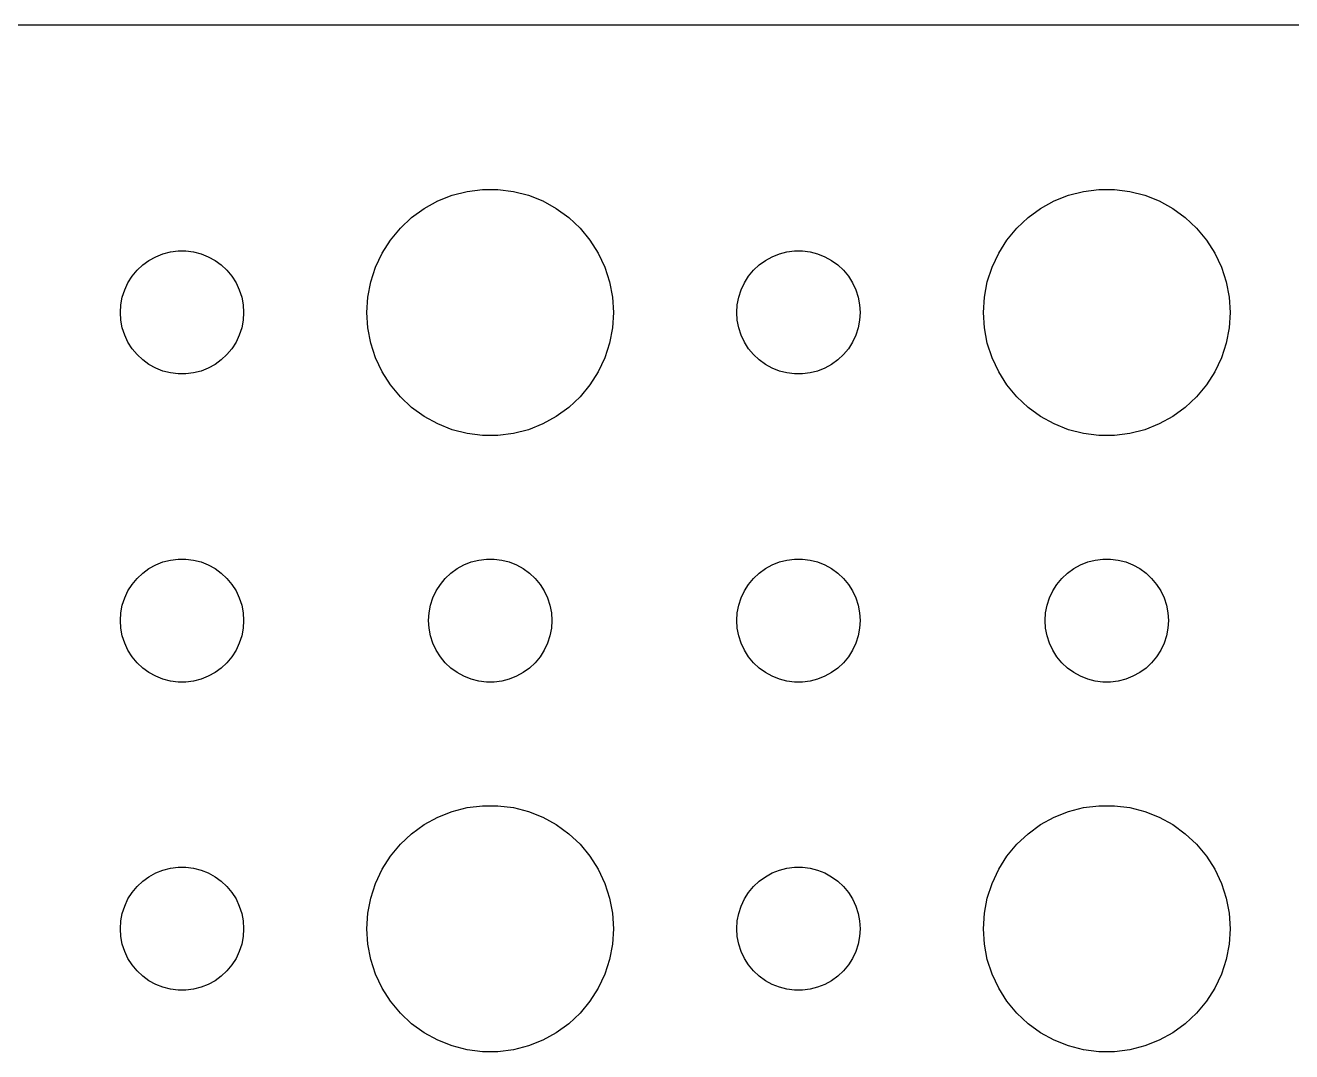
# Model space of a CAD drawing. Header units: metres. Extents: x -134 to 134, y 518 to 1078.
# Drawn here: x -33.81 to -3, y 939.01 to 963.99 of the extents above; entities that cross this region are included whole.
import ezdxf

# ---------------------------------------------------------------- set-up
doc = ezdxf.new("R2010")
doc.units = ezdxf.units.M

msp = doc.modelspace()

# ---------------------------------------------------------------- linework, layer by layer
for p, q in [((129.814, 963.99), (-129.814, 963.99)), ((-23.7773, 959.714), (-23.427, 959.853)), ((-23.427, 959.853), (-23.0621, 959.947)), ((-23.0621, 959.947), (-22.6884, 959.994)), ((-22.6884, 959.994), (-22.3116, 959.994)), ((-22.3116, 959.994), (-21.9379, 959.947)), ((-21.9379, 959.947), (-21.5729, 959.853)), ((-21.5729, 959.853), (-21.2227, 959.714)), ((-8.77733, 959.714), (-8.42705, 959.853)), ((-8.42705, 959.853), (-8.06213, 959.947)), ((-8.06213, 959.947), (-7.68837, 959.994)), ((-7.68837, 959.994), (-7.31161, 959.994)), ((-7.31161, 959.994), (-6.93785, 959.947)), ((-6.93785, 959.947), (-6.57294, 959.853)), ((-6.57294, 959.853), (-6.22266, 959.714)), ((-24.4123, 959.312), (-24.1075, 959.533)), ((-24.1075, 959.533), (-23.7773, 959.714)), ((-21.2227, 959.714), (-20.8925, 959.533)), ((-20.8925, 959.533), (-20.5877, 959.312)), ((-9.41226, 959.312), (-9.10747, 959.533)), ((-9.10747, 959.533), (-8.77733, 959.714)), ((-6.22266, 959.714), (-5.89252, 959.533)), ((-5.89252, 959.533), (-5.58772, 959.312)), ((-24.6869, 959.054), (-24.4123, 959.312)), ((-20.5877, 959.312), (-20.3131, 959.054)), ((-9.6869, 959.054), (-9.41226, 959.312)), ((-5.58772, 959.312), (-5.31308, 959.054)), ((-24.927, 958.763), (-24.6869, 959.054)), ((-20.3131, 959.054), (-20.0729, 958.763)), ((-9.92705, 958.763), (-9.6869, 959.054)), ((-5.31308, 959.054), (-5.07294, 958.763)), ((-25.1289, 958.445), (-24.927, 958.763)), ((-20.0729, 958.763), (-19.8711, 958.445)), ((-10.1289, 958.445), (-9.92705, 958.763)), ((-5.07294, 958.763), (-4.87108, 958.445)), ((-30.9561, 958.156), (-30.8037, 958.266)), ((-30.8037, 958.266), (-30.6387, 958.357)), ((-30.6387, 958.357), (-30.4635, 958.427)), ((-30.4635, 958.427), (-30.2811, 958.473)), ((-30.2811, 958.473), (-30.0942, 958.497)), ((-30.0942, 958.497), (-29.9058, 958.497)), ((-29.9058, 958.497), (-29.7189, 958.473)), ((-29.7189, 958.473), (-29.5365, 958.427)), ((-29.5365, 958.427), (-29.3613, 958.357)), ((-29.3613, 958.357), (-29.1963, 958.266)), ((-29.1963, 958.266), (-29.0439, 958.156)), ((-25.2893, 958.104), (-25.1289, 958.445)), ((-19.8711, 958.445), (-19.7107, 958.104)), ((-15.9561, 958.156), (-15.8037, 958.266)), ((-15.8037, 958.266), (-15.6387, 958.357)), ((-15.6387, 958.357), (-15.4635, 958.427)), ((-15.4635, 958.427), (-15.2811, 958.473)), ((-15.2811, 958.473), (-15.0942, 958.497)), ((-15.0942, 958.497), (-14.9058, 958.497)), ((-14.9058, 958.497), (-14.7189, 958.473)), ((-14.7189, 958.473), (-14.5365, 958.427)), ((-14.5365, 958.427), (-14.3613, 958.357)), ((-14.3613, 958.357), (-14.1963, 958.266)), ((-14.1963, 958.266), (-14.0439, 958.156)), ((-10.2893, 958.104), (-10.1289, 958.445)), ((-4.87108, 958.445), (-4.71066, 958.104)), ((-31.2135, 957.882), (-31.0934, 958.027)), ((-31.0934, 958.027), (-30.9561, 958.156)), ((-29.0439, 958.156), (-28.9065, 958.027)), ((-28.9065, 958.027), (-28.7865, 957.882)), ((-25.4057, 957.746), (-25.2893, 958.104)), ((-19.7107, 958.104), (-19.5942, 957.746)), ((-16.2135, 957.882), (-16.0934, 958.027)), ((-16.0934, 958.027), (-15.9561, 958.156)), ((-14.0439, 958.156), (-13.9065, 958.027)), ((-13.9065, 958.027), (-13.7865, 957.882)), ((-10.4057, 957.746), (-10.2893, 958.104)), ((-4.71066, 958.104), (-4.59424, 957.746)), ((-31.3947, 957.552), (-31.3145, 957.723)), ((-31.3145, 957.723), (-31.2135, 957.882)), ((-28.7865, 957.882), (-28.6855, 957.723)), ((-28.6855, 957.723), (-28.6053, 957.552)), ((-25.4763, 957.376), (-25.4057, 957.746)), ((-19.5942, 957.746), (-19.5237, 957.376)), ((-16.3947, 957.552), (-16.3145, 957.723)), ((-16.3145, 957.723), (-16.2135, 957.882)), ((-13.7865, 957.882), (-13.6855, 957.723)), ((-13.6855, 957.723), (-13.6053, 957.552)), ((-10.4763, 957.376), (-10.4057, 957.746)), ((-4.59424, 957.746), (-4.52365, 957.376)), ((-31.4882, 957.188), (-31.4529, 957.373)), ((-31.4529, 957.373), (-31.3947, 957.552)), ((-28.6053, 957.552), (-28.5471, 957.373)), ((-28.5471, 957.373), (-28.5118, 957.188)), ((-25.5, 957), (-25.4763, 957.376)), ((-19.5237, 957.376), (-19.5, 957)), ((-16.4882, 957.188), (-16.4529, 957.373)), ((-16.4529, 957.373), (-16.3947, 957.552)), ((-13.6053, 957.552), (-13.5471, 957.373)), ((-13.5471, 957.373), (-13.5118, 957.188)), ((-10.5, 957), (-10.4763, 957.376)), ((-4.52365, 957.376), (-4.5, 957)), ((-31.5, 957), (-31.4882, 957.188)), ((-28.5118, 957.188), (-28.5, 957)), ((-16.5, 957), (-16.4882, 957.188)), ((-13.5118, 957.188), (-13.5, 957)), ((-31.4882, 956.812), (-31.5, 957)), ((-31.4529, 956.627), (-31.4882, 956.812)), ((-28.5118, 956.812), (-28.5471, 956.627)), ((-28.5, 957), (-28.5118, 956.812)), ((-25.4763, 956.624), (-25.5, 957)), ((-19.5, 957), (-19.5237, 956.624)), ((-16.4882, 956.812), (-16.5, 957)), ((-16.4529, 956.627), (-16.4882, 956.812)), ((-13.5118, 956.812), (-13.5471, 956.627)), ((-13.5, 957), (-13.5118, 956.812)), ((-10.4763, 956.624), (-10.5, 957)), ((-4.5, 957), (-4.52365, 956.624)), ((-31.3947, 956.448), (-31.4529, 956.627)), ((-31.3145, 956.277), (-31.3947, 956.448)), ((-28.6053, 956.448), (-28.6855, 956.277)), ((-28.5471, 956.627), (-28.6053, 956.448)), ((-25.4057, 956.254), (-25.4763, 956.624)), ((-19.5237, 956.624), (-19.5942, 956.254)), ((-16.3947, 956.448), (-16.4529, 956.627)), ((-16.3145, 956.277), (-16.3947, 956.448)), ((-13.6053, 956.448), (-13.6855, 956.277)), ((-13.5471, 956.627), (-13.6053, 956.448)), ((-10.4057, 956.254), (-10.4763, 956.624)), ((-4.52365, 956.624), (-4.59424, 956.254)), ((-31.2135, 956.118), (-31.3145, 956.277)), ((-31.0934, 955.973), (-31.2135, 956.118)), ((-28.7865, 956.118), (-28.9065, 955.973)), ((-28.6855, 956.277), (-28.7865, 956.118)), ((-25.2893, 955.896), (-25.4057, 956.254)), ((-19.5942, 956.254), (-19.7107, 955.896)), ((-16.2135, 956.118), (-16.3145, 956.277)), ((-16.0934, 955.973), (-16.2135, 956.118)), ((-13.7865, 956.118), (-13.9065, 955.973)), ((-13.6855, 956.277), (-13.7865, 956.118)), ((-10.2893, 955.896), (-10.4057, 956.254)), ((-4.59424, 956.254), (-4.71066, 955.896)), ((-30.9561, 955.844), (-31.0934, 955.973)), ((-30.8037, 955.734), (-30.9561, 955.844)), ((-29.0439, 955.844), (-29.1963, 955.734)), ((-28.9065, 955.973), (-29.0439, 955.844)), ((-25.1289, 955.555), (-25.2893, 955.896)), ((-19.7107, 955.896), (-19.8711, 955.555)), ((-15.9561, 955.844), (-16.0934, 955.973)), ((-15.8037, 955.734), (-15.9561, 955.844)), ((-14.0439, 955.844), (-14.1963, 955.734)), ((-13.9065, 955.973), (-14.0439, 955.844)), ((-10.1289, 955.555), (-10.2893, 955.896)), ((-4.71066, 955.896), (-4.87108, 955.555)), ((-30.6387, 955.643), (-30.8037, 955.734)), ((-30.4635, 955.573), (-30.6387, 955.643)), ((-30.2811, 955.527), (-30.4635, 955.573)), ((-30.0942, 955.503), (-30.2811, 955.527)), ((-29.9058, 955.503), (-30.0942, 955.503)), ((-29.7189, 955.527), (-29.9058, 955.503)), ((-29.5365, 955.573), (-29.7189, 955.527)), ((-29.3613, 955.643), (-29.5365, 955.573)), ((-29.1963, 955.734), (-29.3613, 955.643)), ((-24.927, 955.237), (-25.1289, 955.555)), ((-19.8711, 955.555), (-20.0729, 955.237)), ((-15.6387, 955.643), (-15.8037, 955.734)), ((-15.4635, 955.573), (-15.6387, 955.643)), ((-15.2811, 955.527), (-15.4635, 955.573)), ((-15.0942, 955.503), (-15.2811, 955.527)), ((-14.9058, 955.503), (-15.0942, 955.503)), ((-14.7189, 955.527), (-14.9058, 955.503)), ((-14.5365, 955.573), (-14.7189, 955.527)), ((-14.3613, 955.643), (-14.5365, 955.573)), ((-14.1963, 955.734), (-14.3613, 955.643)), ((-9.92705, 955.237), (-10.1289, 955.555)), ((-4.87108, 955.555), (-5.07294, 955.237)), ((-24.6869, 954.946), (-24.927, 955.237)), ((-20.0729, 955.237), (-20.3131, 954.946)), ((-9.6869, 954.946), (-9.92705, 955.237)), ((-5.07294, 955.237), (-5.31308, 954.946)), ((-24.4123, 954.688), (-24.6869, 954.946)), ((-20.3131, 954.946), (-20.5877, 954.688)), ((-9.41226, 954.688), (-9.6869, 954.946)), ((-5.31308, 954.946), (-5.58772, 954.688)), ((-24.1075, 954.467), (-24.4123, 954.688)), ((-20.5877, 954.688), (-20.8925, 954.467)), ((-9.10747, 954.467), (-9.41226, 954.688)), ((-5.58772, 954.688), (-5.89252, 954.467)), ((-23.7773, 954.286), (-24.1075, 954.467)), ((-23.427, 954.147), (-23.7773, 954.286)), ((-21.2227, 954.286), (-21.5729, 954.147)), ((-20.8925, 954.467), (-21.2227, 954.286)), ((-8.77733, 954.286), (-9.10747, 954.467)), ((-8.42705, 954.147), (-8.77733, 954.286)), ((-6.22266, 954.286), (-6.57294, 954.147)), ((-5.89252, 954.467), (-6.22266, 954.286)), ((-23.0621, 954.053), (-23.427, 954.147)), ((-22.6884, 954.006), (-23.0621, 954.053)), ((-22.3116, 954.006), (-22.6884, 954.006)), ((-21.9379, 954.053), (-22.3116, 954.006)), ((-21.5729, 954.147), (-21.9379, 954.053)), ((-8.06213, 954.053), (-8.42705, 954.147)), ((-7.68837, 954.006), (-8.06213, 954.053)), ((-7.31161, 954.006), (-7.68837, 954.006)), ((-6.93785, 954.053), (-7.31161, 954.006)), ((-6.57294, 954.147), (-6.93785, 954.053)), ((-30.8037, 950.766), (-30.6387, 950.857)), ((-30.6387, 950.857), (-30.4635, 950.927)), ((-30.4635, 950.927), (-30.2811, 950.973)), ((-30.2811, 950.973), (-30.0942, 950.997)), ((-30.0942, 950.997), (-29.9058, 950.997)), ((-29.9058, 950.997), (-29.7189, 950.973)), ((-29.7189, 950.973), (-29.5365, 950.927)), ((-29.5365, 950.927), (-29.3613, 950.857)), ((-29.3613, 950.857), (-29.1963, 950.766)), ((-23.3037, 950.766), (-23.1387, 950.857)), ((-23.1387, 950.857), (-22.9635, 950.927)), ((-22.9635, 950.927), (-22.7811, 950.973)), ((-22.7811, 950.973), (-22.5942, 950.997)), ((-22.5942, 950.997), (-22.4058, 950.997)), ((-22.4058, 950.997), (-22.2189, 950.973)), ((-22.2189, 950.973), (-22.0365, 950.927)), ((-22.0365, 950.927), (-21.8613, 950.857)), ((-21.8613, 950.857), (-21.6963, 950.766)), ((-15.8037, 950.766), (-15.6387, 950.857)), ((-15.6387, 950.857), (-15.4635, 950.927)), ((-15.4635, 950.927), (-15.2811, 950.973)), ((-15.2811, 950.973), (-15.0942, 950.997)), ((-15.0942, 950.997), (-14.9058, 950.997)), ((-14.9058, 950.997), (-14.7189, 950.973)), ((-14.7189, 950.973), (-14.5365, 950.927)), ((-14.5365, 950.927), (-14.3613, 950.857)), ((-14.3613, 950.857), (-14.1963, 950.766)), ((-8.30373, 950.766), (-8.13866, 950.857)), ((-8.13866, 950.857), (-7.96352, 950.927)), ((-7.96352, 950.927), (-7.78107, 950.973)), ((-7.78107, 950.973), (-7.59418, 950.997)), ((-7.59418, 950.997), (-7.40581, 950.997)), ((-7.40581, 950.997), (-7.21892, 950.973)), ((-7.21892, 950.973), (-7.03647, 950.927)), ((-7.03647, 950.927), (-6.86133, 950.857)), ((-6.86133, 950.857), (-6.69626, 950.766)), ((-31.0934, 950.527), (-30.9561, 950.656)), ((-30.9561, 950.656), (-30.8037, 950.766)), ((-29.1963, 950.766), (-29.0439, 950.656)), ((-29.0439, 950.656), (-28.9065, 950.527)), ((-23.5934, 950.527), (-23.4561, 950.656)), ((-23.4561, 950.656), (-23.3037, 950.766)), ((-21.6963, 950.766), (-21.5439, 950.656)), ((-21.5439, 950.656), (-21.4065, 950.527)), ((-16.0934, 950.527), (-15.9561, 950.656)), ((-15.9561, 950.656), (-15.8037, 950.766)), ((-14.1963, 950.766), (-14.0439, 950.656)), ((-14.0439, 950.656), (-13.9065, 950.527)), ((-8.59344, 950.527), (-8.45613, 950.656)), ((-8.45613, 950.656), (-8.30373, 950.766)), ((-6.69626, 950.766), (-6.54385, 950.656)), ((-6.54385, 950.656), (-6.40654, 950.527)), ((-31.3145, 950.223), (-31.2135, 950.382)), ((-31.2135, 950.382), (-31.0934, 950.527)), ((-28.9065, 950.527), (-28.7865, 950.382)), ((-28.7865, 950.382), (-28.6855, 950.223)), ((-23.8145, 950.223), (-23.7135, 950.382)), ((-23.7135, 950.382), (-23.5934, 950.527)), ((-21.4065, 950.527), (-21.2865, 950.382)), ((-21.2865, 950.382), (-21.1855, 950.223)), ((-16.3145, 950.223), (-16.2135, 950.382)), ((-16.2135, 950.382), (-16.0934, 950.527)), ((-13.9065, 950.527), (-13.7865, 950.382)), ((-13.7865, 950.382), (-13.6855, 950.223)), ((-8.81445, 950.223), (-8.71352, 950.382)), ((-8.71352, 950.382), (-8.59344, 950.527)), ((-6.40654, 950.527), (-6.28647, 950.382)), ((-6.28647, 950.382), (-6.18553, 950.223)), ((-31.4529, 949.873), (-31.3947, 950.052)), ((-31.3947, 950.052), (-31.3145, 950.223)), ((-28.6855, 950.223), (-28.6053, 950.052)), ((-28.6053, 950.052), (-28.5471, 949.873)), ((-23.9529, 949.873), (-23.8947, 950.052)), ((-23.8947, 950.052), (-23.8145, 950.223)), ((-21.1855, 950.223), (-21.1053, 950.052)), ((-21.1053, 950.052), (-21.0471, 949.873)), ((-16.4529, 949.873), (-16.3947, 950.052)), ((-16.3947, 950.052), (-16.3145, 950.223)), ((-13.6855, 950.223), (-13.6053, 950.052)), ((-13.6053, 950.052), (-13.5471, 949.873)), ((-8.95287, 949.873), (-8.89465, 950.052)), ((-8.89465, 950.052), (-8.81445, 950.223)), ((-6.18553, 950.223), (-6.10533, 950.052)), ((-6.10533, 950.052), (-6.04712, 949.873)), ((-31.5, 949.5), (-31.4882, 949.688)), ((-31.4882, 949.688), (-31.4529, 949.873)), ((-28.5471, 949.873), (-28.5118, 949.688)), ((-28.5118, 949.688), (-28.5, 949.5)), ((-24, 949.5), (-23.9882, 949.688)), ((-23.9882, 949.688), (-23.9529, 949.873)), ((-21.0471, 949.873), (-21.0118, 949.688)), ((-21.0118, 949.688), (-21, 949.5)), ((-16.5, 949.5), (-16.4882, 949.688)), ((-16.4882, 949.688), (-16.4529, 949.873)), ((-13.5471, 949.873), (-13.5118, 949.688)), ((-13.5118, 949.688), (-13.5, 949.5)), ((-9, 949.5), (-8.98816, 949.688)), ((-8.98816, 949.688), (-8.95287, 949.873)), ((-6.04712, 949.873), (-6.01183, 949.688)), ((-6.01183, 949.688), (-6, 949.5)), ((-31.4882, 949.312), (-31.5, 949.5)), ((-28.5, 949.5), (-28.5118, 949.312)), ((-23.9882, 949.312), (-24, 949.5)), ((-21, 949.5), (-21.0118, 949.312)), ((-16.4882, 949.312), (-16.5, 949.5)), ((-13.5, 949.5), (-13.5118, 949.312)), ((-8.98816, 949.312), (-9, 949.5)), ((-6, 949.5), (-6.01183, 949.312)), ((-31.4529, 949.127), (-31.4882, 949.312)), ((-31.3947, 948.948), (-31.4529, 949.127)), ((-28.5471, 949.127), (-28.6053, 948.948)), ((-28.5118, 949.312), (-28.5471, 949.127)), ((-23.9529, 949.127), (-23.9882, 949.312)), ((-23.8947, 948.948), (-23.9529, 949.127)), ((-21.0471, 949.127), (-21.1053, 948.948)), ((-21.0118, 949.312), (-21.0471, 949.127)), ((-16.4529, 949.127), (-16.4882, 949.312)), ((-16.3947, 948.948), (-16.4529, 949.127)), ((-13.5471, 949.127), (-13.6053, 948.948)), ((-13.5118, 949.312), (-13.5471, 949.127)), ((-8.95287, 949.127), (-8.98816, 949.312)), ((-8.89465, 948.948), (-8.95287, 949.127)), ((-6.04712, 949.127), (-6.10533, 948.948)), ((-6.01183, 949.312), (-6.04712, 949.127)), ((-31.3145, 948.777), (-31.3947, 948.948)), ((-31.2135, 948.618), (-31.3145, 948.777)), ((-28.6855, 948.777), (-28.7865, 948.618)), ((-28.6053, 948.948), (-28.6855, 948.777)), ((-23.8145, 948.777), (-23.8947, 948.948)), ((-23.7135, 948.618), (-23.8145, 948.777)), ((-21.1855, 948.777), (-21.2865, 948.618)), ((-21.1053, 948.948), (-21.1855, 948.777)), ((-16.3145, 948.777), (-16.3947, 948.948)), ((-16.2135, 948.618), (-16.3145, 948.777)), ((-13.6855, 948.777), (-13.7865, 948.618)), ((-13.6053, 948.948), (-13.6855, 948.777)), ((-8.81445, 948.777), (-8.89465, 948.948)), ((-8.71352, 948.618), (-8.81445, 948.777)), ((-6.18553, 948.777), (-6.28647, 948.618)), ((-6.10533, 948.948), (-6.18553, 948.777)), ((-31.0934, 948.473), (-31.2135, 948.618)), ((-30.9561, 948.344), (-31.0934, 948.473)), ((-28.9065, 948.473), (-29.0439, 948.344)), ((-28.7865, 948.618), (-28.9065, 948.473)), ((-23.5934, 948.473), (-23.7135, 948.618)), ((-23.4561, 948.344), (-23.5934, 948.473)), ((-21.4065, 948.473), (-21.5439, 948.344)), ((-21.2865, 948.618), (-21.4065, 948.473)), ((-16.0934, 948.473), (-16.2135, 948.618)), ((-15.9561, 948.344), (-16.0934, 948.473)), ((-13.9065, 948.473), (-14.0439, 948.344)), ((-13.7865, 948.618), (-13.9065, 948.473)), ((-8.59344, 948.473), (-8.71352, 948.618)), ((-8.45613, 948.344), (-8.59344, 948.473)), ((-6.40654, 948.473), (-6.54385, 948.344)), ((-6.28647, 948.618), (-6.40654, 948.473)), ((-30.8037, 948.234), (-30.9561, 948.344)), ((-30.6387, 948.143), (-30.8037, 948.234)), ((-30.4635, 948.073), (-30.6387, 948.143)), ((-29.3613, 948.143), (-29.5365, 948.073)), ((-29.1963, 948.234), (-29.3613, 948.143)), ((-29.0439, 948.344), (-29.1963, 948.234)), ((-23.3037, 948.234), (-23.4561, 948.344)), ((-23.1387, 948.143), (-23.3037, 948.234)), ((-22.9635, 948.073), (-23.1387, 948.143)), ((-21.8613, 948.143), (-22.0365, 948.073)), ((-21.6963, 948.234), (-21.8613, 948.143)), ((-21.5439, 948.344), (-21.6963, 948.234)), ((-15.8037, 948.234), (-15.9561, 948.344)), ((-15.6387, 948.143), (-15.8037, 948.234)), ((-15.4635, 948.073), (-15.6387, 948.143)), ((-14.3613, 948.143), (-14.5365, 948.073)), ((-14.1963, 948.234), (-14.3613, 948.143)), ((-14.0439, 948.344), (-14.1963, 948.234)), ((-8.30373, 948.234), (-8.45613, 948.344)), ((-8.13866, 948.143), (-8.30373, 948.234)), ((-7.96352, 948.073), (-8.13866, 948.143)), ((-6.86133, 948.143), (-7.03647, 948.073)), ((-6.69626, 948.234), (-6.86133, 948.143)), ((-6.54385, 948.344), (-6.69626, 948.234)), ((-30.2811, 948.027), (-30.4635, 948.073)), ((-30.0942, 948.003), (-30.2811, 948.027)), ((-29.9058, 948.003), (-30.0942, 948.003)), ((-29.7189, 948.027), (-29.9058, 948.003)), ((-29.5365, 948.073), (-29.7189, 948.027)), ((-22.7811, 948.027), (-22.9635, 948.073)), ((-22.5942, 948.003), (-22.7811, 948.027)), ((-22.4058, 948.003), (-22.5942, 948.003)), ((-22.2189, 948.027), (-22.4058, 948.003)), ((-22.0365, 948.073), (-22.2189, 948.027)), ((-15.2811, 948.027), (-15.4635, 948.073)), ((-15.0942, 948.003), (-15.2811, 948.027)), ((-14.9058, 948.003), (-15.0942, 948.003)), ((-14.7189, 948.027), (-14.9058, 948.003)), ((-14.5365, 948.073), (-14.7189, 948.027)), ((-7.78107, 948.027), (-7.96352, 948.073)), ((-7.59418, 948.003), (-7.78107, 948.027)), ((-7.40581, 948.003), (-7.59418, 948.003)), ((-7.21892, 948.027), (-7.40581, 948.003)), ((-7.03647, 948.073), (-7.21892, 948.027)), ((-24.1075, 944.533), (-23.7773, 944.714)), ((-23.7773, 944.714), (-23.427, 944.853)), ((-23.427, 944.853), (-23.0621, 944.947)), ((-23.0621, 944.947), (-22.6884, 944.994)), ((-22.6884, 944.994), (-22.3116, 944.994)), ((-22.3116, 944.994), (-21.9379, 944.947)), ((-21.9379, 944.947), (-21.5729, 944.853)), ((-21.5729, 944.853), (-21.2227, 944.714)), ((-21.2227, 944.714), (-20.8925, 944.533)), ((-9.10747, 944.533), (-8.77733, 944.714)), ((-8.77733, 944.714), (-8.42705, 944.853)), ((-8.42705, 944.853), (-8.06213, 944.947)), ((-8.06213, 944.947), (-7.68837, 944.994)), ((-7.68837, 944.994), (-7.31161, 944.994)), ((-7.31161, 944.994), (-6.93785, 944.947)), ((-6.93785, 944.947), (-6.57294, 944.853)), ((-6.57294, 944.853), (-6.22266, 944.714)), ((-6.22266, 944.714), (-5.89252, 944.533)), ((-24.4123, 944.312), (-24.1075, 944.533)), ((-20.8925, 944.533), (-20.5877, 944.312)), ((-9.41226, 944.312), (-9.10747, 944.533)), ((-5.89252, 944.533), (-5.58772, 944.312)), ((-24.6869, 944.054), (-24.4123, 944.312)), ((-20.5877, 944.312), (-20.3131, 944.054)), ((-9.6869, 944.054), (-9.41226, 944.312)), ((-5.58772, 944.312), (-5.31308, 944.054)), ((-24.927, 943.763), (-24.6869, 944.054)), ((-20.3131, 944.054), (-20.0729, 943.763)), ((-9.92705, 943.763), (-9.6869, 944.054)), ((-5.31308, 944.054), (-5.07294, 943.763)), ((-30.4635, 943.427), (-30.2811, 943.473)), ((-30.2811, 943.473), (-30.0942, 943.497)), ((-30.0942, 943.497), (-29.9058, 943.497)), ((-29.9058, 943.497), (-29.7189, 943.473)), ((-29.7189, 943.473), (-29.5365, 943.427)), ((-25.1289, 943.445), (-24.927, 943.763)), ((-20.0729, 943.763), (-19.8711, 943.445)), ((-15.4635, 943.427), (-15.2811, 943.473)), ((-15.2811, 943.473), (-15.0942, 943.497)), ((-15.0942, 943.497), (-14.9058, 943.497)), ((-14.9058, 943.497), (-14.7189, 943.473)), ((-14.7189, 943.473), (-14.5365, 943.427)), ((-10.1289, 943.445), (-9.92705, 943.763)), ((-5.07294, 943.763), (-4.87108, 943.445)), ((-31.0934, 943.027), (-30.9561, 943.156)), ((-30.9561, 943.156), (-30.8037, 943.266)), ((-30.8037, 943.266), (-30.6387, 943.357)), ((-30.6387, 943.357), (-30.4635, 943.427)), ((-29.5365, 943.427), (-29.3613, 943.357)), ((-29.3613, 943.357), (-29.1963, 943.266)), ((-29.1963, 943.266), (-29.0439, 943.156)), ((-29.0439, 943.156), (-28.9065, 943.027)), ((-25.2893, 943.104), (-25.1289, 943.445)), ((-19.8711, 943.445), (-19.7107, 943.104)), ((-16.0934, 943.027), (-15.9561, 943.156)), ((-15.9561, 943.156), (-15.8037, 943.266)), ((-15.8037, 943.266), (-15.6387, 943.357)), ((-15.6387, 943.357), (-15.4635, 943.427)), ((-14.5365, 943.427), (-14.3613, 943.357)), ((-14.3613, 943.357), (-14.1963, 943.266)), ((-14.1963, 943.266), (-14.0439, 943.156)), ((-14.0439, 943.156), (-13.9065, 943.027)), ((-10.2893, 943.104), (-10.1289, 943.445)), ((-4.87108, 943.445), (-4.71066, 943.104)), ((-31.3145, 942.723), (-31.2135, 942.882)), ((-31.2135, 942.882), (-31.0934, 943.027)), ((-28.9065, 943.027), (-28.7865, 942.882)), ((-28.7865, 942.882), (-28.6855, 942.723)), ((-25.4057, 942.746), (-25.2893, 943.104)), ((-19.7107, 943.104), (-19.5942, 942.746)), ((-16.3145, 942.723), (-16.2135, 942.882)), ((-16.2135, 942.882), (-16.0934, 943.027)), ((-13.9065, 943.027), (-13.7865, 942.882)), ((-13.7865, 942.882), (-13.6855, 942.723)), ((-10.4057, 942.746), (-10.2893, 943.104)), ((-4.71066, 943.104), (-4.59424, 942.746)), ((-31.4529, 942.373), (-31.3947, 942.552)), ((-31.3947, 942.552), (-31.3145, 942.723)), ((-28.6855, 942.723), (-28.6053, 942.552)), ((-28.6053, 942.552), (-28.5471, 942.373)), ((-25.4763, 942.376), (-25.4057, 942.746)), ((-19.5942, 942.746), (-19.5237, 942.376)), ((-16.4529, 942.373), (-16.3947, 942.552)), ((-16.3947, 942.552), (-16.3145, 942.723)), ((-13.6855, 942.723), (-13.6053, 942.552)), ((-13.6053, 942.552), (-13.5471, 942.373)), ((-10.4763, 942.376), (-10.4057, 942.746)), ((-4.59424, 942.746), (-4.52365, 942.376)), ((-31.4882, 942.188), (-31.4529, 942.373)), ((-28.5471, 942.373), (-28.5118, 942.188)), ((-25.5, 942), (-25.4763, 942.376)), ((-19.5237, 942.376), (-19.5, 942)), ((-16.4882, 942.188), (-16.4529, 942.373)), ((-13.5471, 942.373), (-13.5118, 942.188)), ((-10.5, 942), (-10.4763, 942.376)), ((-4.52365, 942.376), (-4.5, 942)), ((-31.5, 942), (-31.4882, 942.188)), ((-31.4882, 941.812), (-31.5, 942)), ((-28.5118, 942.188), (-28.5, 942)), ((-28.5, 942), (-28.5118, 941.812)), ((-25.4763, 941.624), (-25.5, 942)), ((-19.5, 942), (-19.5237, 941.624)), ((-16.5, 942), (-16.4882, 942.188)), ((-16.4882, 941.812), (-16.5, 942)), ((-13.5118, 942.188), (-13.5, 942)), ((-13.5, 942), (-13.5118, 941.812)), ((-10.4763, 941.624), (-10.5, 942)), ((-4.5, 942), (-4.52365, 941.624)), ((-31.4529, 941.627), (-31.4882, 941.812)), ((-31.3947, 941.448), (-31.4529, 941.627)), ((-28.5471, 941.627), (-28.6053, 941.448)), ((-28.5118, 941.812), (-28.5471, 941.627)), ((-25.4057, 941.254), (-25.4763, 941.624)), ((-19.5237, 941.624), (-19.5942, 941.254)), ((-16.4529, 941.627), (-16.4882, 941.812)), ((-16.3947, 941.448), (-16.4529, 941.627)), ((-13.5471, 941.627), (-13.6053, 941.448)), ((-13.5118, 941.812), (-13.5471, 941.627)), ((-10.4057, 941.254), (-10.4763, 941.624)), ((-4.52365, 941.624), (-4.59424, 941.254)), ((-31.3145, 941.277), (-31.3947, 941.448)), ((-28.6053, 941.448), (-28.6855, 941.277)), ((-16.3145, 941.277), (-16.3947, 941.448)), ((-13.6053, 941.448), (-13.6855, 941.277)), ((-31.2135, 941.118), (-31.3145, 941.277)), ((-31.0934, 940.973), (-31.2135, 941.118)), ((-28.7865, 941.118), (-28.9065, 940.973)), ((-28.6855, 941.277), (-28.7865, 941.118)), ((-25.2893, 940.896), (-25.4057, 941.254)), ((-19.5942, 941.254), (-19.7107, 940.896)), ((-16.2135, 941.118), (-16.3145, 941.277)), ((-16.0934, 940.973), (-16.2135, 941.118)), ((-13.7865, 941.118), (-13.9065, 940.973)), ((-13.6855, 941.277), (-13.7865, 941.118)), ((-10.2893, 940.896), (-10.4057, 941.254)), ((-4.59424, 941.254), (-4.71066, 940.896)), ((-30.9561, 940.844), (-31.0934, 940.973)), ((-30.8037, 940.734), (-30.9561, 940.844)), ((-30.6387, 940.643), (-30.8037, 940.734)), ((-29.1963, 940.734), (-29.3613, 940.643)), ((-29.0439, 940.844), (-29.1963, 940.734)), ((-28.9065, 940.973), (-29.0439, 940.844)), ((-25.1289, 940.555), (-25.2893, 940.896)), ((-19.7107, 940.896), (-19.8711, 940.555)), ((-15.9561, 940.844), (-16.0934, 940.973)), ((-15.8037, 940.734), (-15.9561, 940.844)), ((-15.6387, 940.643), (-15.8037, 940.734)), ((-14.1963, 940.734), (-14.3613, 940.643)), ((-14.0439, 940.844), (-14.1963, 940.734)), ((-13.9065, 940.973), (-14.0439, 940.844)), ((-10.1289, 940.555), (-10.2893, 940.896)), ((-4.71066, 940.896), (-4.87108, 940.555)), ((-30.4635, 940.573), (-30.6387, 940.643)), ((-30.2811, 940.527), (-30.4635, 940.573)), ((-30.0942, 940.503), (-30.2811, 940.527)), ((-29.9058, 940.503), (-30.0942, 940.503)), ((-29.7189, 940.527), (-29.9058, 940.503)), ((-29.5365, 940.573), (-29.7189, 940.527)), ((-29.3613, 940.643), (-29.5365, 940.573)), ((-24.927, 940.237), (-25.1289, 940.555)), ((-19.8711, 940.555), (-20.0729, 940.237)), ((-15.4635, 940.573), (-15.6387, 940.643)), ((-15.2811, 940.527), (-15.4635, 940.573)), ((-15.0942, 940.503), (-15.2811, 940.527)), ((-14.9058, 940.503), (-15.0942, 940.503)), ((-14.7189, 940.527), (-14.9058, 940.503)), ((-14.5365, 940.573), (-14.7189, 940.527)), ((-14.3613, 940.643), (-14.5365, 940.573)), ((-9.92705, 940.237), (-10.1289, 940.555)), ((-4.87108, 940.555), (-5.07294, 940.237)), ((-24.6869, 939.946), (-24.927, 940.237)), ((-20.0729, 940.237), (-20.3131, 939.946)), ((-9.6869, 939.946), (-9.92705, 940.237)), ((-5.07294, 940.237), (-5.31308, 939.946)), ((-24.4123, 939.688), (-24.6869, 939.946)), ((-20.3131, 939.946), (-20.5877, 939.688)), ((-9.41226, 939.688), (-9.6869, 939.946)), ((-5.31308, 939.946), (-5.58772, 939.688)), ((-24.1075, 939.467), (-24.4123, 939.688)), ((-23.7773, 939.286), (-24.1075, 939.467)), ((-20.8925, 939.467), (-21.2227, 939.286)), ((-20.5877, 939.688), (-20.8925, 939.467)), ((-9.10747, 939.467), (-9.41226, 939.688)), ((-8.77733, 939.286), (-9.10747, 939.467)), ((-5.89252, 939.467), (-6.22266, 939.286)), ((-5.58772, 939.688), (-5.89252, 939.467)), ((-23.427, 939.147), (-23.7773, 939.286)), ((-23.0621, 939.053), (-23.427, 939.147)), ((-21.5729, 939.147), (-21.9379, 939.053)), ((-21.2227, 939.286), (-21.5729, 939.147)), ((-8.42705, 939.147), (-8.77733, 939.286)), ((-8.06213, 939.053), (-8.42705, 939.147)), ((-6.57294, 939.147), (-6.93785, 939.053)), ((-6.22266, 939.286), (-6.57294, 939.147)), ((-22.6884, 939.006), (-23.0621, 939.053)), ((-22.3116, 939.006), (-22.6884, 939.006)), ((-21.9379, 939.053), (-22.3116, 939.006)), ((-7.68837, 939.006), (-8.06213, 939.053)), ((-7.31161, 939.006), (-7.68837, 939.006)), ((-6.93785, 939.053), (-7.31161, 939.006))]:
    msp.add_line(p, q)

doc.saveas('drawing.dxf')
